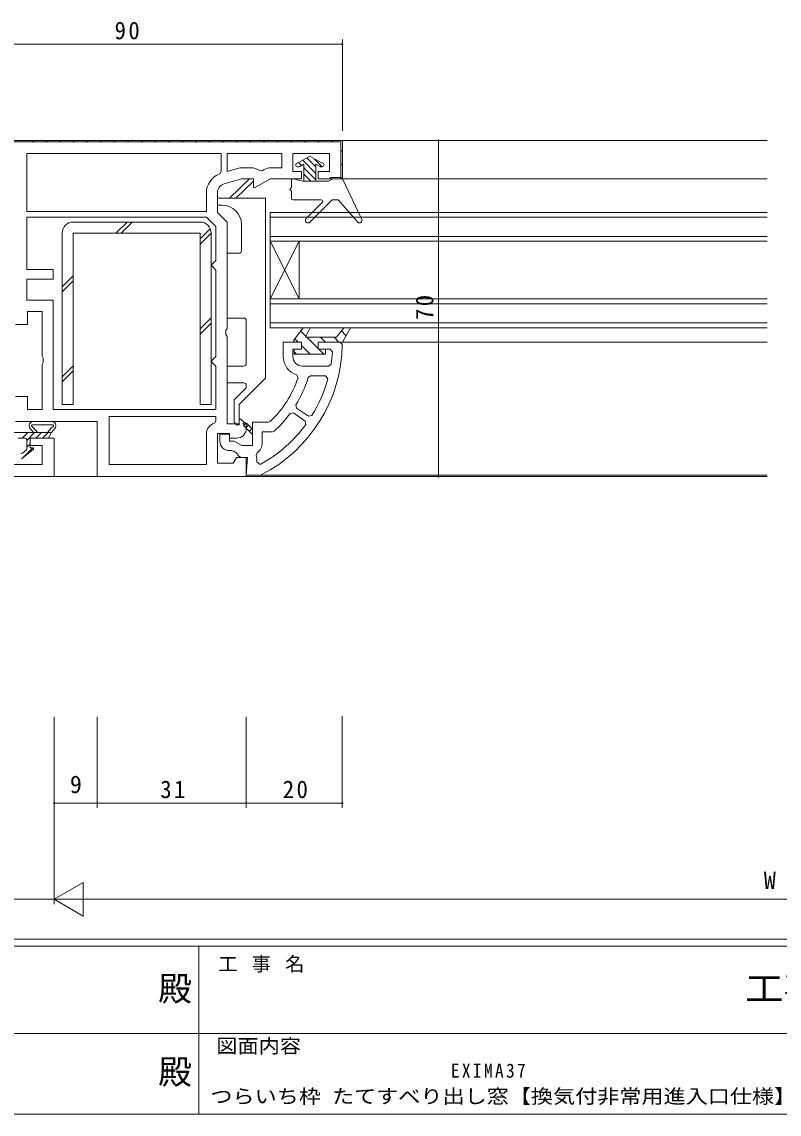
# Model space of a CAD drawing. Units: millimetres on the paper. Extents: x -420 to 373, y -297 to 267.
# Drawn here: x -69.6 to 88, y -297 to -69.6 of the extents above; entities that cross this region are included whole.
import ezdxf
from ezdxf.enums import TextEntityAlignment as Align

# ---------------------------------------------------------------- set-up
doc = ezdxf.new("R2010")
doc.units = ezdxf.units.MM
for name, color, linetype, lineweight in [('0-1_YKK_ZWAK', 7, 'Continuous', 9), ('0-3_YKK_12', 2, 'Continuous', 9), ('0-4_YKK_D', 6, 'Continuous', 9), ('0-6_YKK_13', 4, 'Continuous', 9), ('0-7_YKK_11', 7, 'Continuous', 9)]:
    doc.layers.add(name, color=color, linetype=linetype, lineweight=lineweight)
doc.layers.add('0-2_USER1', color=3, linetype='Continuous')
doc.styles.add('ＭＳ ゴシック', font='')
doc.styles.get('ＭＳ ゴシック').set_extended_font_data('MS Gothic')

msp = doc.modelspace()

# ---------------------------------------------------------------- linework, layer by layer
at = {"layer": '0-1_YKK_ZWAK'}
for p, q in [((352.3, -260.6), (-417.7, -260.6)), ((314.5, -262), (-417.7, -262)), ((-32.7, -262), (-32.7, -297)), ((-160.1, -280.199), (-31.3, -280.199)), ((-31.3, -280.199), (97.5, -280.199)), ((-417.7, -297), (314.5, -297))]:
    msp.add_line(p, q, dxfattribs=at)
at = {"layer": '0-3_YKK_12'}
for p, q in [((85.552, -94.257), (-108.341, -94.257)), ((85.552, -102.257), (-3.366, -102.257)), ((85.552, -109.257), (-17.866, -109.257)), ((-17.866, -115.257), (-17.866, -109.257)), ((85.552, -110.257), (-17.866, -110.257)), ((85.552, -114.257), (-17.866, -114.257)), ((85.552, -115.257), (-17.866, -115.257)), ((-17.866, -127.257), (-17.866, -115.257)), ((-11.866, -115.257), (-17.866, -127.257)), ((-11.866, -127.257), (-17.866, -115.257)), ((-11.866, -115.257), (-11.866, -127.257)), ((85.552, -127.257), (-17.866, -127.257)), ((-17.866, -133.257), (-17.866, -127.257)), ((85.552, -128.257), (-17.866, -128.257)), ((85.552, -132.257), (-17.866, -132.257)), ((85.552, -133.257), (-17.866, -133.257)), ((85.552, -136.257), (-3.043, -136.257)), ((85.552, -164.257), (-63.366, -164.257)), ((85.552, -163.957), (-20.043, -163.957))]:
    msp.add_line(p, q, dxfattribs=at)
at = {"layer": '0-4_YKK_D'}
for p, q in [((-92.866, -74.257), (-2.866, -74.257)), ((-2.866, -92.256), (-2.866, -73.257)), ((17.134, -94.257), (17.134, -164.257)), ((-62.866, -214.255), (-62.866, -253.255)), ((-62.866, -214.255), (-62.866, -233.255)), ((-62.866, -214.255), (-62.866, -253.255)), ((-53.866, -214.255), (-53.866, -233.255)), ((-53.866, -214.255), (-53.866, -233.255)), ((-22.866, -214.255), (-22.866, -233.255)), ((-22.866, -214.255), (-22.866, -233.255)), ((-2.869, -214.145), (-2.869, -233.255)), ((-62.866, -232.255), (-53.866, -232.255)), ((-53.866, -232.255), (-22.866, -232.255)), ((-2.869, -232.255), (-22.866, -232.255)), ((-62.866, -252.255), (-56.804, -248.755)), ((-56.804, -255.755), (-56.804, -248.755)), ((-62.866, -252.255), (-127.866, -252.255)), ((-62.866, -252.255), (-56.804, -255.755)), ((-62.866, -252.255), (-50.742, -252.255)), ((-55.866, -252.255), (230.134, -252.255))]:
    msp.add_line(p, q, dxfattribs=at)
for centre, start, end in [((-2.866, -74.257), 0, 180), ((-2.866, -74.257), 180, 0), ((17.134, -94.257), 90, 270), ((17.134, -94.257), 270, 90), ((17.134, -164.257), 90, 270), ((17.134, -164.257), 270, 90), ((-62.866, -232.255), 0, 180), ((-62.866, -232.255), 180, 0), ((-53.866, -232.255), 0, 180), ((-53.866, -232.255), 0, 180), ((-53.866, -232.255), 180, 0), ((-53.866, -232.255), 180, 0), ((-22.866, -232.255), 0, 180), ((-22.866, -232.255), 0, 180), ((-22.866, -232.255), 180, 0), ((-22.866, -232.255), 180, 0), ((-2.869, -232.255), 0, 180), ((-2.869, -232.255), 180, 0)]:
    msp.add_arc(centre, 0.106, start, end, dxfattribs=at)
at = {"layer": '0-6_YKK_13'}
for p, q in [((-9.616, -97.557), (-12.041, -98.957)), ((-9.616, -97.557), (-7.192, -98.957)), ((-12.041, -98.957), (-12.166, -98.957)), ((-11.934, -99.757), (-12.166, -99.757)), ((-11.936, -98.896), (-11.35, -99.482)), ((-10.866, -99.202), (-11.734, -99.703)), ((-11.082, -98.403), (-8.366, -101.118)), ((-10.866, -99.202), (-10.866, -102.757)), ((-10.866, -99.965), (-8.366, -102.465)), ((-10.228, -97.91), (-8.366, -99.771)), ((-8.711, -98.08), (-7.035, -99.756)), ((-8.366, -99.202), (-7.499, -99.703)), ((-8.366, -99.202), (-8.366, -102.757)), ((-7.066, -99.757), (-7.299, -99.757)), ((-7.066, -98.957), (-7.192, -98.957)), ((-26.344, -106.258), (-22.166, -102.258)), ((-22.166, -102.258), (-21.366, -102.258)), ((-21.366, -102.258), (-21.366, -102.758)), ((-11.166, -102.757), (-13.092, -102.266)), ((-10.866, -101.312), (-9.422, -102.757)), ((-4.866, -102.257), (-5.732, -102.757)), ((-2.866, -102.257), (-4.866, -102.257)), ((-2.866, -102.257), (1.185, -110.741)), ((-21.366, -102.758), (-25.029, -106.258)), ((-13.466, -104.157), (-13.466, -102.557)), ((-5.732, -102.757), (-11.166, -102.757)), ((-10.866, -102.659), (-10.769, -102.757)), ((-28.866, -106.258), (-28.866, -107.758)), ((-18.866, -106.258), (-28.866, -106.258)), ((-18.866, -143.758), (-18.866, -106.258)), ((-13.466, -106.357), (-13.466, -104.757)), ((-7.246, -106.657), (-13.166, -106.657)), ((-9.605, -111.296), (-4.966, -106.657)), ((-3.766, -106.657), (-4.966, -106.657)), ((-3.766, -106.657), (0.36, -111.289)), ((-28.866, -107.758), (-27.866, -107.758)), ((-7.034, -107.169), (-10.383, -110.518)), ((-32.466, -111.257), (-58.866, -111.257)), ((-49.978, -113.557), (-47.678, -111.257)), ((-48.917, -113.557), (-46.617, -111.257)), ((-61.166, -113.557), (-61.166, -149.257)), ((-58.866, -113.557), (-32.466, -113.557)), ((-58.866, -149.257), (-58.866, -113.557)), ((-32.466, -114.783), (-30.347, -112.664)), ((-32.466, -115.845), (-30.166, -113.545)), ((-32.466, -113.557), (-32.466, -149.257)), ((-30.166, -149.257), (-30.166, -113.557)), ((-23.866, -111.758), (-23.866, -117.258)), ((-61.166, -124.745), (-58.866, -122.445)), ((-61.166, -125.806), (-58.866, -123.506)), ((-32.466, -133.522), (-30.166, -131.222)), ((-22.866, -131.758), (-22.866, -140.758)), ((-32.466, -134.583), (-30.166, -132.283)), ((-61.166, -143.483), (-58.866, -141.183)), ((-61.166, -144.545), (-58.866, -142.245)), ((-24.366, -149.258), (-18.866, -143.758)), ((-22.866, -145.258), (-22.866, -145.571)), ((-23.013, -145.924), (-25.366, -148.278)), ((-61.166, -149.257), (-58.866, -149.257)), ((-32.466, -149.257), (-30.166, -149.257)), ((-67.124, -155.057), (-67.818, -154.231)), ((-67.362, -153.457), (-63.155, -153.457)), ((-66.324, -155.057), (-67.151, -154.078)), ((-67.129, -152.757), (-63.395, -152.757)), ((-64.199, -155.057), (-63.372, -154.078)), ((-72.366, -155.057), (-63.4, -155.057)), ((-68.866, -156.257), (-70.366, -156.257)), ((-69.522, -156.257), (-68.322, -155.057)), ((-68.566, -156.715), (-66.908, -155.057)), ((-68.566, -158.524), (-68.566, -156.557)), ((-67.866, -158.257), (-67.866, -156.257)), ((-64.239, -156.257), (-67.866, -156.257)), ((-66.694, -156.257), (-65.494, -155.057)), ((-65.28, -156.257), (-64.08, -155.057)), ((-69.616, -160.557), (-67.241, -158.616)), ((-68.677, -158.756), (-69.427, -159.369)), ((-69.415, -160.393), (-67.294, -158.271)), ((-68.566, -158.129), (-67.866, -157.429)), ((-67.369, -158.257), (-67.866, -158.257))]:
    msp.add_line(p, q, dxfattribs=at)
for points in [[(-24.366, -117.758), (-26.866, -117.758), (-26.866, -131.258), (-23.366, -131.258)], [(-23.366, -141.258), (-26.866, -141.258), (-26.866, -144.758), (-23.366, -144.758)], [(-25.366, -148.278), (-25.366, -152.958), (-24.866, -153.458), (-24.366, -153.458), (-24.366, -149.258)], [(-63.976, -156.102), (-63.4, -155.057), (-62.706, -154.231)]]:
    msp.add_lwpolyline(points, dxfattribs=at)
for centre, radius, start, end in [((-12.166, -99.357), 0.4, 90, 270), ((-11.934, -99.357), 0.4, 270, 300), ((-7.299, -99.357), 0.4, 239.99998, 270), ((-7.066, -99.357), 0.4, 270, 90), ((-13.166, -102.557), 0.3, 75.70561, 180), ((-13.466, -104.457), 0.3, 90, 270), ((-13.166, -106.357), 0.3, 180, 270), ((-7.246, -106.957), 0.3, 315, 90), ((-27.866, -111.758), 4, 0, 90), ((-58.866, -113.557), 2.3, 90, 180), ((-32.466, -113.557), 2.3, 0, 90), ((-9.994, -110.907), 0.55, 135, 315), ((0.734, -110.957), 0.5, 221.69427, 25.52351), ((-24.366, -117.258), 0.5, 270, 0), ((-23.366, -131.758), 0.5, 0, 90), ((-23.366, -140.758), 0.5, 270, 0), ((-23.366, -145.258), 0.5, 0, 90), ((-23.366, -145.571), 0.5, 315, 0), ((-67.132, -153.654), 0.897, 89.79349, 220.11255), ((-67.362, -153.657), 0.2, 89.99844, 242.44388), ((-67.917, -154.721), 1, 40.04633, 62.44388), ((-63.391, -153.654), 0.897, 319.88744, 90.2065), ((-62.606, -154.721), 1, 117.55611, 139.95366), ((-63.162, -153.657), 0.2, 297.55611, 91.93042), ((-68.866, -156.557), 0.3, 0, 90), ((-64.239, -155.957), 0.3, 270, 331.1134), ((-68.866, -158.524), 0.3, 309.25259, 0), ((-67.369, -158.459), 0.202, 309.25259, 90), ((-69.616, -159.136), 0.3, 230.74739, 309.25259)]:
    msp.add_arc(centre, radius, start, end, dxfattribs=at)
at = {"layer": '0-7_YKK_11'}
for p, q in [((-67.411, -94.257), (-67.111, -94.557)), ((-64.582, -94.257), (-64.282, -94.557)), ((-61.754, -94.257), (-61.454, -94.557)), ((-58.925, -94.257), (-58.625, -94.557)), ((-56.097, -94.257), (-55.797, -94.557)), ((-53.268, -94.257), (-52.968, -94.557)), ((-50.44, -94.257), (-50.14, -94.557)), ((-47.612, -94.257), (-47.312, -94.557)), ((-44.783, -94.257), (-44.483, -94.557)), ((-41.955, -94.257), (-41.655, -94.557)), ((-39.126, -94.257), (-38.826, -94.557)), ((-36.298, -94.257), (-35.998, -94.557)), ((-33.469, -94.257), (-33.169, -94.557)), ((-30.641, -94.257), (-30.341, -94.557)), ((-27.813, -94.257), (-27.513, -94.557)), ((-24.984, -94.257), (-24.684, -94.557)), ((-22.156, -94.257), (-21.856, -94.557)), ((-19.327, -94.257), (-19.027, -94.557)), ((-16.499, -94.257), (-16.199, -94.557)), ((-13.67, -94.257), (-13.37, -94.557)), ((-10.842, -94.257), (-10.542, -94.557)), ((-8.014, -94.257), (-7.714, -94.557)), ((-5.185, -94.257), (-4.885, -94.557)), ((-28.066, -96.957), (-68.566, -96.957)), ((-26.866, -96.957), (-15.466, -96.957)), ((-3.166, -96.276), (-2.866, -96.576)), ((-3.166, -99.104), (-2.866, -99.404)), ((-3.366, -102.257), (-5.366, -102.257)), ((-3.213, -101.886), (-3.001, -102.098)), ((-68.566, -110.257), (-31.119, -110.257)), ((-11.522, -133.959), (-10.413, -135.068)), ((-3.056, -133.939), (-2.106, -134.89)), ((-12.745, -135.565), (-12.053, -136.257)), ((-4.085, -135.257), (-10.501, -135.257)), ((-10.224, -135.257), (-7.853, -137.628)), ((-3.366, -136.257), (-7.666, -136.257)), ((-7.396, -135.257), (-6.396, -136.257)), ((-4.567, -135.257), (-3.567, -136.257)), ((-2.866, -136.764), (-3.366, -136.257)), ((-12.866, -138.272), (-12.381, -138.757)), ((-11.366, -136.943), (-9.553, -138.757)), ((-7.737, -137.744), (-6.724, -138.757)), ((-7.666, -137.757), (-5.43, -137.757)), ((-5.43, -137.757), (-4.932, -138.291)), ((-5.22, -140.835), (-5.714, -141.257)), ((-12.405, -143.06), (-12.086, -143.697)), ((-5.714, -141.257), (-11.166, -141.257)), ((-9.957, -143.611), (-9.479, -143.257)), ((-9.479, -143.257), (-6.357, -143.257)), ((-29.166, -151.757), (-51.366, -151.757)), ((-23.565, -153.326), (-23.198, -152.958)), ((-22.957, -154.132), (-22.391, -153.566)), ((-22.25, -154.839), (-21.684, -154.273)), ((-10.446, -153.404), (-10.57, -152.694)), ((-20.616, -159.293), (-20.794, -159.877)), ((-20.675, -161.209), (-19.943, -161.738))]:
    msp.add_line(p, q, dxfattribs=at)
for points in [[(-92.866, -94.257), (-2.866, -94.257), (-2.866, -102.257), (-7.866, -102.257), (-7.866, -100.757), (-5.566, -100.757), (-5.566, -96.957), (-13.166, -96.957), (-13.166, -100.757), (-11.366, -100.757), (-11.366, -102.257), (-17.866, -102.257), (-21.14, -104.147), (-21.366, -104.016), (-21.366, -102.257), (-23.866, -102.257), (-27.441, -103.329)], [(-3.366, -102.257), (-5.366, -102.257), (-5.366, -101.957), (-3.166, -101.957), (-3.166, -94.557), (-92.566, -94.557), (-92.566, -107.957), (-90.366, -107.957), (-90.366, -108.257), (-92.366, -108.257)], [(-28.066, -96.957), (-68.566, -96.957), (-68.566, -109.057), (-31.166, -109.057), (-31.166, -105.245)], [(-28.389, -101.224), (-28.066, -100.756), (-28.066, -96.957)], [(-26.866, -96.957), (-15.466, -96.957), (-15.466, -99.957), (-17.732, -99.957)], [(-21.866, -99.957), (-24.204, -99.957), (-26.866, -100.756), (-26.866, -96.957)], [(-19.132, -100.332), (-19.582, -100.592), (-20.14, -100.552)], [(-28.866, -105.245), (-28.866, -109.257), (-26.866, -111.257), (-26.866, -133.391), (-27.116, -133.824), (-27.116, -134.69), (-26.866, -135.123), (-26.866, -153.257), (-24.366, -153.257), (-24.366, -152.352), (-24.122, -152.236), (-22.866, -153.257), (-22.866, -154.257)], [(-70.866, -147.557), (-68.366, -147.557), (-68.366, -150.257), (-65.366, -150.257), (-65.366, -140.923), (-65.116, -140.49), (-65.116, -139.624), (-65.366, -139.191), (-65.366, -129.857), (-68.366, -129.857), (-68.366, -132.557), (-70.866, -132.557)], [(-11.566, -136.257), (-15.166, -136.257), (-15.166, -139.257)], [(-13.166, -139.257), (-13.166, -137.757), (-11.566, -137.757)], [(-9.479, -143.257), (-6.357, -143.257), (-5.874, -143.888)], [(-9.196, -151.546), (-9.901, -151.698), (-12.39, -150.019), (-12.537, -149.343)], [(-29.166, -151.757), (-51.366, -151.757), (-51.366, -161.757), (-31.166, -161.757), (-31.166, -155.457)], [(-29.5, -153.1), (-29.166, -152.628), (-29.166, -151.757)], [(-10.57, -152.694), (-13.059, -151.015), (-13.741, -151.133)], [(-24.866, -156.257), (-26.366, -156.257), (-26.366, -155.257), (-28.866, -155.257), (-28.866, -161.457), (-25.559, -161.457), (-24.866, -160.257), (-22.866, -160.257), (-22.866, -164.257), (-53.866, -164.257), (-53.866, -152.757), (-70.866, -152.757)], [(-17.86, -152.816), (-18.207, -152.957), (-21.566, -152.957), (-21.566, -157.757), (-23.808, -157.757), (-25.366, -156.857), (-26.366, -156.857), (-26.366, -155.457), (-28.366, -155.457), (-28.366, -156.857)], [(-127.866, -164.257), (-62.866, -164.257), (-62.866, -156.257), (-67.866, -156.257), (-67.866, -157.757), (-65.366, -157.757), (-65.366, -161.757), (-73.166, -161.757)], [(-17.082, -154.828), (-17.418, -154.957), (-19.566, -154.957), (-19.566, -157.257)], [(-26.366, -158.857), (-25.924, -158.857), (-25.802, -158.872)], [(-24.475, -159.968), (-24.021, -160.257), (-22.588, -160.257), (-22.912, -163.957), (-19.986, -163.957), (-19.759, -163.902)]]:
    msp.add_lwpolyline(points, dxfattribs=at)
for points in [[(-68.566, -110.257), (-31.119, -110.257), (-29.166, -112.21), (-29.166, -119.257), (-29.666, -119.757), (-30.166, -120.257), (-29.666, -120.757), (-29.166, -121.257), (-29.166, -139.257), (-29.666, -139.757), (-30.166, -140.257), (-29.666, -140.757), (-29.166, -141.257), (-29.166, -150.257), (-63.066, -150.257), (-63.066, -127.557), (-68.566, -127.557), (-68.566, -123.157), (-63.066, -123.157), (-63.066, -121.157), (-68.566, -121.157)], [(-4.085, -135.257), (-10.501, -135.257), (-9.57, -133.257), (-10.987, -133.257), (-13.02, -135.927), (-12.848, -136.257), (-11.366, -136.257), (-11.366, -137.757), (-12.866, -137.757), (-12.866, -138.757), (-6.366, -138.757), (-6.366, -137.757), (-7.866, -137.757), (-7.866, -136.257), (-2.866, -136.257), (-1.198, -133.257), (-2.523, -133.257)], [(-23.449, -153.64), (-21.566, -155.523), (-21.566, -154.391), (-22.884, -153.074)]]:
    msp.add_lwpolyline(points, close=True, dxfattribs=at)
for centre, radius, start, end in [((-21.866, -102.757), 2.8, 51.94031, 90), ((-17.732, -102.757), 2.8, 89.99998, 120), ((-26.866, -105.245), 4.3, 110.74236, 180.00002), ((-26.866, -105.245), 2, 106.69922, 180), ((-33.863, -136.297), 31, 297.06326, 359.1351), ((-33.863, -136.297), 29, 350.99591, 356.05576), ((-11.166, -139.257), 4, 180, 251.96796), ((-11.166, -139.257), 2, 180, 269.99998), ((-33.863, -136.297), 23, 314.09067, 341.23122), ((-33.863, -136.297), 25, 328.54182, 342.98843), ((-33.863, -136.297), 29, 328.27412, 344.82498), ((-33.863, -136.297), 25, 312.16278, 323.59714), ((-28.666, -155.457), 2.5, 109.47122, 179.99998), ((-24.866, -154.257), 2, 270, 359.99998), ((-33.863, -136.297), 29, 298.68439, 323.85017), ((-26.366, -156.857), 2, 180, 269.99998), ((-26.288, -160.812), 2, 24.96335, 75.9453), ((-22.066, -157.257), 2.5, 305.45689, 0.00002), ((-23.134, -160.757), 2.5, 349.59135, 20.61668)]:
    msp.add_arc(centre, radius, start, end, dxfattribs=at)

# ---------------------------------------------------------------- texts
at = {"layer": '0-1_YKK_ZWAK', "color": 2, "style": 'ＭＳ ゴシック'}
for p in [(-41.182, -274.956), (-41.182, -292.278)]:
    msp.add_text('殿', height=5.132, dxfattribs=at).set_placement(p, align=Align.BOTTOM_LEFT)
at = {"layer": '0-1_YKK_ZWAK', "color": 2, "style": 'ＭＳ ゴシック', "width": 1.15}
msp.add_text('工事', height=5.132, dxfattribs=at).set_placement((80.931, -274.956), align=Align.BOTTOM_LEFT)
at = {"layer": '0-1_YKK_ZWAK', "style": 'ＭＳ ゴシック', "width": 1.1}
msp.add_text('図面内容', height=2.933, dxfattribs=at).set_placement((-29.083, -285.148), align=Align.BOTTOM_LEFT)
at = {"layer": '0-1_YKK_ZWAK', "insert": (-28.688, -267.533), "char_height": 2.933, "attachment_point": 7, "style": 'ＭＳ ゴシック'}
msp.add_mtext('\\T1.16;工\\~事\\~名', dxfattribs=at)
at = {"layer": '0-2_USER1', "color": 7, "style": 'ＭＳ ゴシック', "width": 1.15}
msp.add_text('つらいち枠 たてすべり出し窓【換気付非常用進入口仕様】／34mm溝幅 ', height=2.933, dxfattribs=at).set_placement((-30.323, -295.625), align=Align.BOTTOM_LEFT)
at = {"layer": '0-2_USER1', "color": 7, "insert": (19.717, -289.449), "char_height": 2.933, "attachment_point": 7, "style": 'ＭＳ ゴシック'}
msp.add_mtext('\\T1.28;\\W0.9;EXIMA37\\~', dxfattribs=at)
at = {"layer": '0-4_YKK_D', "color": 3, "style": 'ＭＳ ゴシック'}
for s, p in [('9', (-59.566, -231.255)), ('W', (84.865, -251.255))]:
    msp.add_text(s, height=3.666, dxfattribs=at).set_placement(p, align=Align.BOTTOM_LEFT)
at = {"layer": '0-4_YKK_D', "color": 3, "char_height": 3.666, "attachment_point": 7, "style": 'ＭＳ ゴシック'}
for s, insert in [('\\T1.21;\\W0.95;90', (-50.266, -73.257)), ('\\T1.21;\\W0.95;31', (-40.766, -231.255)), ('\\T1.21;\\W0.95;20', (-15.268, -231.255))]:
    msp.add_mtext(s, dxfattribs=dict(at, insert=insert))
at = {"layer": '0-4_YKK_D', "color": 3, "insert": (16.134, -131.657), "char_height": 3.666, "attachment_point": 7, "rotation": 90, "style": 'ＭＳ ゴシック'}
msp.add_mtext('\\T1.21;\\W0.95;70', dxfattribs=at)

doc.saveas('drawing.dxf')
